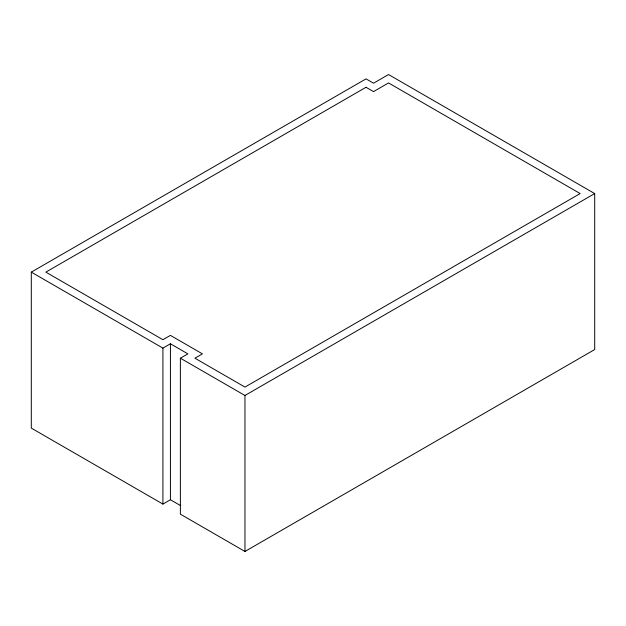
<?xml version="1.0" encoding="UTF-8"?>
<svg xmlns="http://www.w3.org/2000/svg" width="626" height="626" viewBox="0 0 626 626"><rect width="100%" height="100%" fill="white"/><g stroke="black" fill="none" stroke-linecap="round" stroke-linejoin="round"><path stroke-width="0.94" d="M31.3 272.13L366.03 78.876L373.534 83.203L388.543 74.541L594.7 193.567L594.7 349.543L244.962 551.459L180.382 514.173L180.382 358.205L187.886 353.87L170.421 343.784L162.916 348.119L31.3 272.13L31.3 428.106L162.916 504.087L170.421 499.759L180.405 505.518M180.382 358.205L244.962 395.483L594.7 193.567M244.962 395.483L244.962 551.459M170.421 343.784L170.421 499.759M162.916 348.119L162.916 504.087M366.03 87.272L45.847 272.13L162.916 339.715L170.421 335.387L202.441 353.87L194.936 358.205L244.962 387.087L580.153 193.567L388.543 82.937L373.534 91.607L366.03 87.272"/></g></svg>
